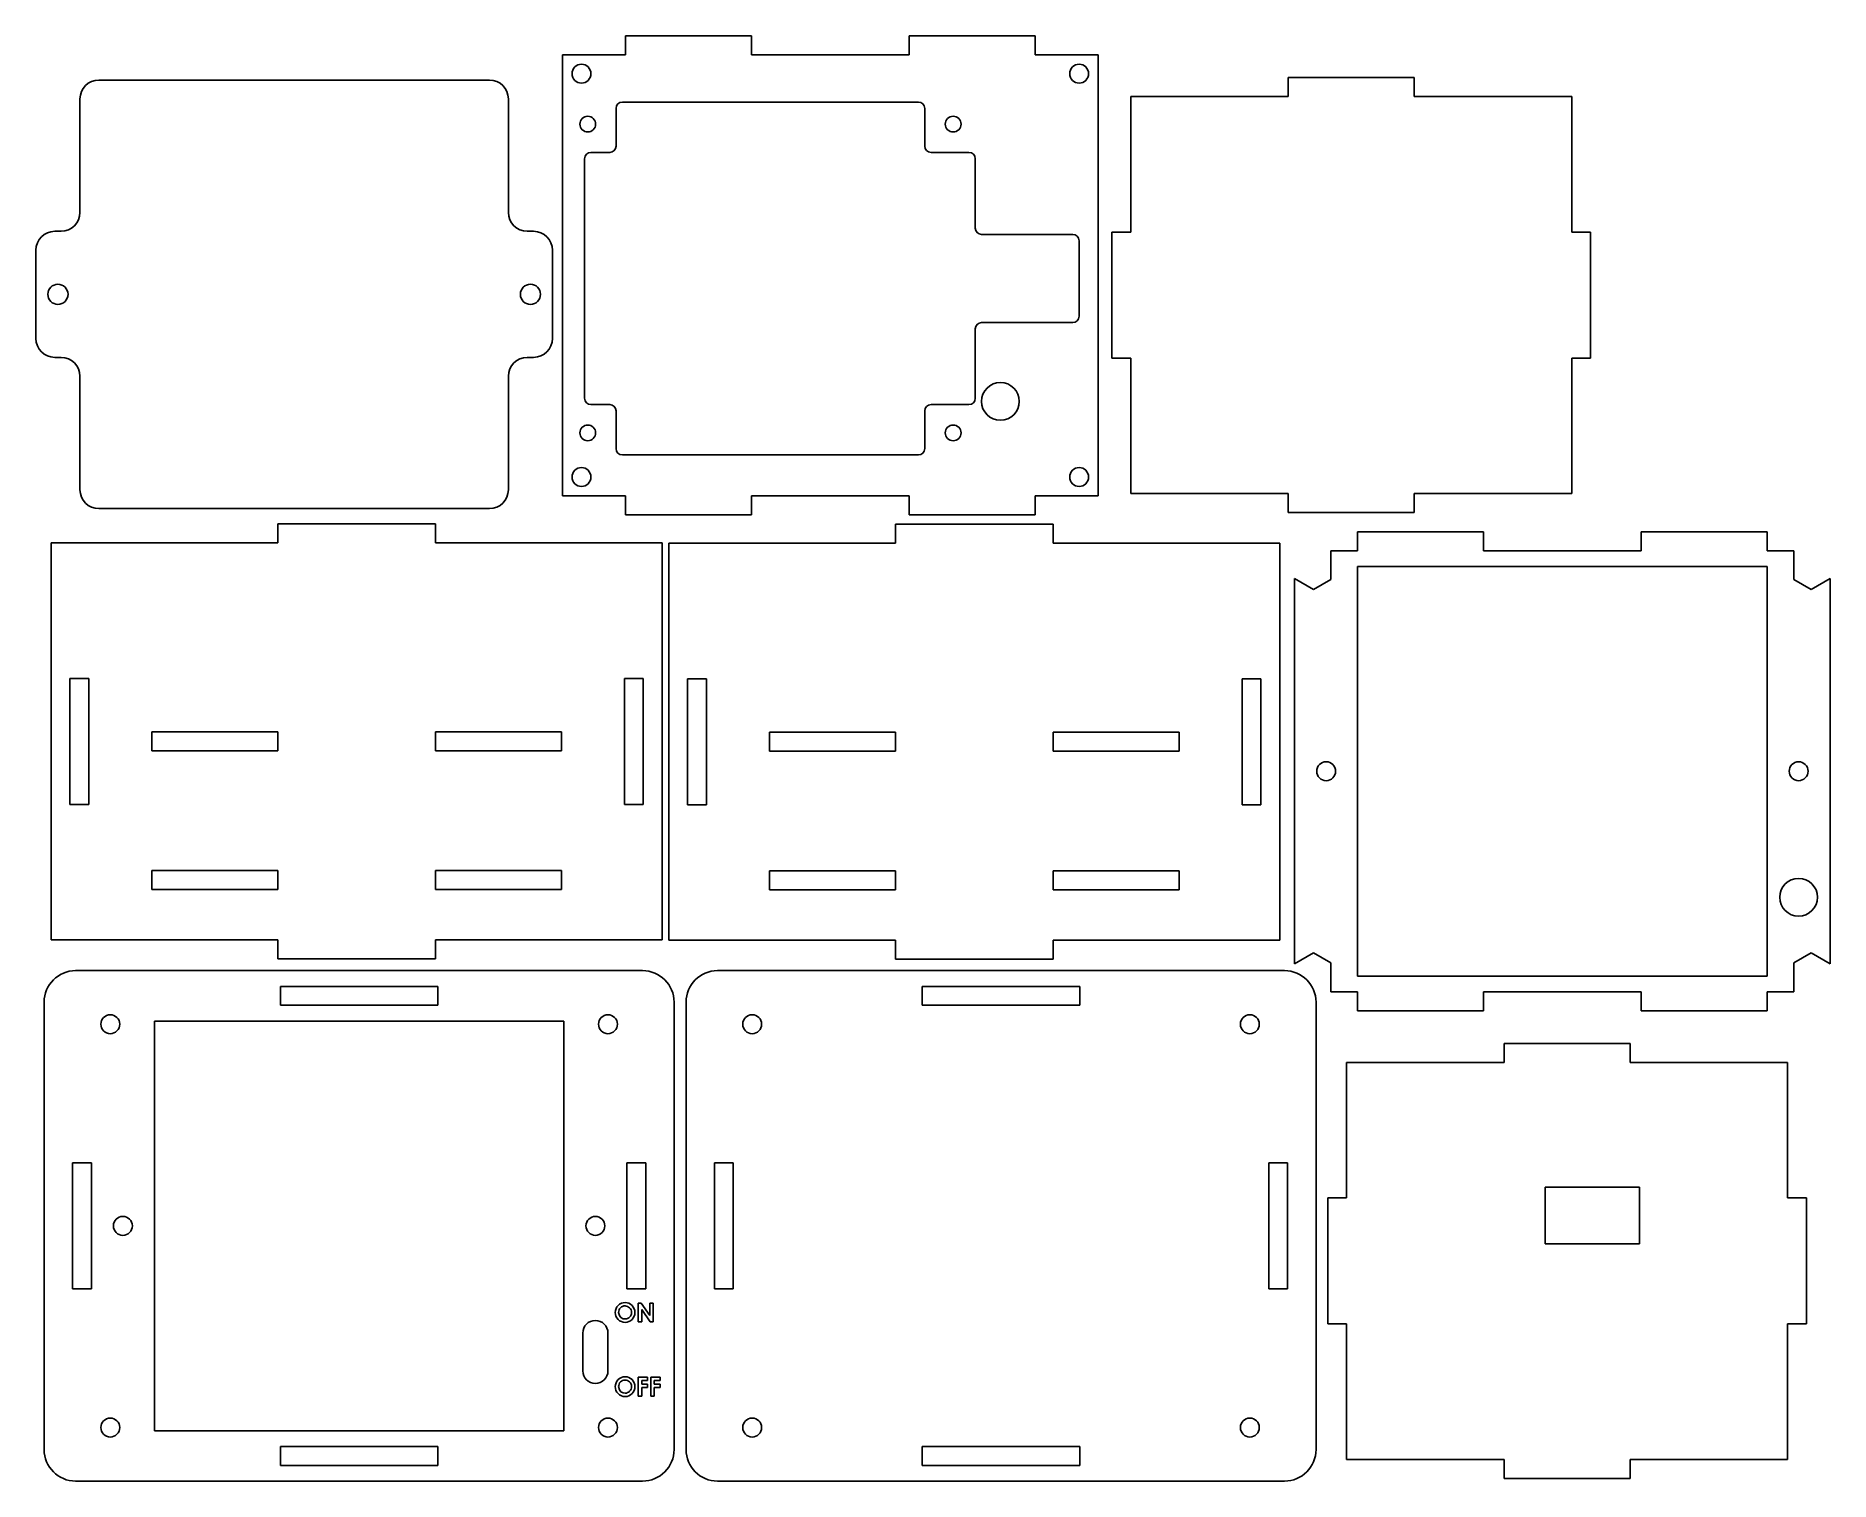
# Model space of a CAD drawing. Extents: x 24 to 308, y 17 to 246.
import ezdxf

# ---------------------------------------------------------------- set-up
doc = ezdxf.new("R2010")
doc.units = 0
doc.layers.get('0').update_dxf_attribs({"linetype": 'CONTINUOUS'})

msp = doc.modelspace()

# ---------------------------------------------------------------- linework, layer by layer
at = {"color": 7, "linetype": 'CONTINUOUS'}
for p, q in [((137.14, 246.49), (117.14, 246.49)), ((117.14, 246.49), (117.14, 243.49)), ((137.14, 243.49), (137.14, 246.49)), ((162.14, 246.49), (162.14, 243.49)), ((182.14, 246.49), (162.14, 246.49)), ((182.14, 243.49), (182.14, 246.49)), ((107.14, 243.49), (107.14, 173.49)), ((117.14, 243.49), (107.14, 243.49)), ((162.14, 243.49), (137.14, 243.49)), ((192.14, 243.49), (182.14, 243.49)), ((192.14, 173.49), (192.14, 243.49)), ((95.54, 239.48), (33.54, 239.48)), ((222.33, 239.86), (222.33, 236.86)), ((242.33, 239.86), (222.33, 239.86)), ((242.33, 236.86), (242.33, 239.86)), ((30.54, 236.48), (30.54, 218.48)), ((98.54, 218.48), (98.54, 236.48)), ((197.33, 236.86), (197.33, 215.36)), ((222.33, 236.86), (197.33, 236.86)), ((267.33, 236.86), (242.33, 236.86)), ((267.33, 215.36), (267.33, 236.86)), ((115.64, 234.99), (115.64, 228.99)), ((163.64, 235.99), (116.64, 235.99)), ((164.64, 228.99), (164.64, 234.99)), ((114.64, 227.99), (111.64, 227.99)), ((171.64, 227.99), (165.64, 227.99)), ((110.64, 226.99), (110.64, 188.99)), ((172.64, 215.99), (172.64, 226.99)), ((27.54, 215.48), (26.54, 215.48)), ((102.54, 215.48), (101.54, 215.48)), ((188.14, 214.99), (173.64, 214.99)), ((189.14, 201.99), (189.14, 213.99)), ((194.33, 215.36), (194.33, 195.36)), ((197.33, 215.36), (194.33, 215.36)), ((270.33, 215.36), (267.33, 215.36)), ((270.33, 195.36), (270.33, 215.36)), ((23.54, 212.48), (23.54, 198.48)), ((105.54, 198.48), (105.54, 212.48)), ((172.64, 188.99), (172.64, 199.99)), ((173.64, 200.99), (188.14, 200.99)), ((26.54, 195.48), (27.54, 195.48)), ((101.54, 195.48), (102.54, 195.48)), ((194.33, 195.36), (197.33, 195.36)), ((197.33, 195.36), (197.33, 173.86)), ((267.33, 195.36), (270.33, 195.36)), ((267.33, 173.86), (267.33, 195.36)), ((30.54, 192.48), (30.54, 174.48)), ((98.54, 174.48), (98.54, 192.48)), ((111.64, 187.99), (114.64, 187.99)), ((165.64, 187.99), (171.64, 187.99)), ((115.64, 186.99), (115.64, 180.99)), ((164.64, 180.99), (164.64, 186.99)), ((116.64, 179.99), (163.64, 179.99)), ((197.33, 173.86), (222.33, 173.86)), ((222.33, 173.86), (222.33, 170.86)), ((242.33, 170.86), (242.33, 173.86)), ((242.33, 173.86), (267.33, 173.86)), ((33.54, 171.48), (95.54, 171.48)), ((107.14, 173.49), (117.14, 173.49)), ((117.14, 173.49), (117.14, 170.49)), ((137.14, 170.49), (137.14, 173.49)), ((137.14, 173.49), (162.14, 173.49)), ((162.14, 173.49), (162.14, 170.49)), ((182.14, 170.49), (182.14, 173.49)), ((182.14, 173.49), (192.14, 173.49)), ((61.95, 169.04), (61.95, 166.04)), ((86.95, 169.04), (61.95, 169.04)), ((86.95, 166.04), (86.95, 169.04)), ((117.14, 170.49), (137.14, 170.49)), ((160, 168.99), (160, 165.99)), ((185, 168.99), (160, 168.99)), ((162.14, 170.49), (182.14, 170.49)), ((185, 165.99), (185, 168.99)), ((222.33, 170.86), (242.33, 170.86)), ((25.95, 166.04), (25.95, 103.04)), ((61.95, 166.04), (25.95, 166.04)), ((122.95, 166.04), (86.95, 166.04)), ((122.95, 103.04), (122.95, 166.04)), ((124, 165.99), (124, 102.99)), ((160, 165.99), (124, 165.99)), ((221, 165.99), (185, 165.99)), ((221, 102.99), (221, 165.99)), ((253.35, 167.8), (233.35, 167.8)), ((233.35, 167.8), (233.35, 164.8)), ((253.35, 164.8), (253.35, 167.8)), ((278.35, 167.8), (278.35, 164.8)), ((298.35, 167.8), (278.35, 167.8)), ((298.35, 164.8), (298.35, 167.8)), ((229.1, 160.21), (229.1, 164.8)), ((233.35, 164.8), (229.1, 164.8)), ((278.35, 164.8), (253.35, 164.8)), ((302.6, 164.8), (298.35, 164.8)), ((302.6, 164.8), (302.6, 160.21)), ((223.35, 160.36), (223.35, 99.24)), ((223.35, 160.36), (226.35, 158.62)), ((226.35, 158.62), (229.1, 160.21)), ((298.35, 162.3), (233.35, 162.3)), ((233.35, 162.3), (233.35, 97.3)), ((298.35, 97.3), (298.35, 162.3)), ((302.6, 160.21), (305.35, 158.62)), ((305.35, 158.62), (308.35, 160.36)), ((308.35, 99.24), (308.35, 160.36)), ((28.95, 124.54), (28.95, 144.54)), ((28.95, 144.54), (31.95, 144.54)), ((31.95, 144.54), (31.95, 124.54)), ((116.95, 144.54), (119.95, 144.54)), ((116.95, 124.54), (116.95, 144.54)), ((119.95, 144.54), (119.95, 124.54)), ((127, 124.49), (127, 144.49)), ((127, 144.49), (130, 144.49)), ((130, 144.49), (130, 124.49)), ((215, 144.49), (218, 144.49)), ((215, 124.49), (215, 144.49)), ((218, 144.49), (218, 124.49)), ((61.95, 136.04), (41.95, 136.04)), ((41.95, 136.04), (41.95, 133.04)), ((61.95, 133.04), (61.95, 136.04)), ((106.95, 136.04), (86.95, 136.04)), ((86.95, 136.04), (86.95, 133.04)), ((106.95, 133.04), (106.95, 136.04)), ((160, 135.99), (140, 135.99)), ((140, 135.99), (140, 132.99)), ((160, 132.99), (160, 135.99)), ((205, 135.99), (185, 135.99)), ((185, 135.99), (185, 132.99)), ((205, 132.99), (205, 135.99)), ((41.95, 133.04), (61.95, 133.04)), ((86.95, 133.04), (106.95, 133.04)), ((140, 132.99), (160, 132.99)), ((185, 132.99), (205, 132.99)), ((31.95, 124.54), (28.95, 124.54)), ((119.95, 124.54), (116.95, 124.54)), ((130, 124.49), (127, 124.49)), ((218, 124.49), (215, 124.49)), ((61.95, 114.04), (41.95, 114.04)), ((41.95, 114.04), (41.95, 111.04)), ((61.95, 111.04), (61.95, 114.04)), ((106.95, 114.04), (86.95, 114.04)), ((86.95, 114.04), (86.95, 111.04)), ((106.95, 111.04), (106.95, 114.04)), ((160, 113.99), (140, 113.99)), ((140, 113.99), (140, 110.99)), ((160, 110.99), (160, 113.99)), ((205, 113.99), (185, 113.99)), ((185, 113.99), (185, 110.99)), ((205, 110.99), (205, 113.99)), ((41.95, 111.04), (61.95, 111.04)), ((86.95, 111.04), (106.95, 111.04)), ((140, 110.99), (160, 110.99)), ((185, 110.99), (205, 110.99)), ((25.95, 103.04), (61.95, 103.04)), ((61.95, 103.04), (61.95, 100.04)), ((86.95, 100.04), (86.95, 103.04)), ((86.95, 103.04), (122.95, 103.04)), ((124, 102.99), (160, 102.99)), ((160, 102.99), (160, 99.99)), ((185, 99.99), (185, 102.99)), ((185, 102.99), (221, 102.99)), ((61.95, 100.04), (86.95, 100.04)), ((160, 99.99), (185, 99.99)), ((226.35, 100.97), (223.35, 99.24)), ((229.1, 99.39), (226.35, 100.97)), ((305.35, 100.97), (302.6, 99.39)), ((308.35, 99.24), (305.35, 100.97)), ((119.85, 98.16), (29.85, 98.16)), ((221.74, 98.16), (131.74, 98.16)), ((229.1, 94.8), (229.1, 99.39)), ((233.35, 97.3), (298.35, 97.3)), ((302.6, 99.39), (302.6, 94.8)), ((62.35, 95.66), (62.35, 92.66)), ((87.35, 95.66), (62.35, 95.66)), ((87.35, 92.66), (87.35, 95.66)), ((189.24, 95.66), (164.24, 95.66)), ((164.24, 95.66), (164.24, 92.66)), ((189.24, 92.66), (189.24, 95.66)), ((229.1, 94.8), (233.35, 94.8)), ((233.35, 94.8), (233.35, 91.8)), ((253.35, 91.8), (253.35, 94.8)), ((253.35, 94.8), (278.35, 94.8)), ((278.35, 94.8), (278.35, 91.8)), ((298.35, 91.8), (298.35, 94.8)), ((298.35, 94.8), (302.6, 94.8)), ((24.85, 93.16), (24.85, 22.16)), ((62.35, 92.66), (87.35, 92.66)), ((124.85, 22.16), (124.85, 93.16)), ((126.74, 93.16), (126.74, 22.16)), ((164.24, 92.66), (189.24, 92.66)), ((226.74, 22.16), (226.74, 93.16)), ((233.35, 91.8), (253.35, 91.8)), ((278.35, 91.8), (298.35, 91.8)), ((42.35, 90.16), (42.35, 25.16)), ((107.35, 90.16), (42.35, 90.16)), ((107.35, 25.16), (107.35, 90.16)), ((256.6, 86.6), (256.6, 83.6)), ((276.6, 86.6), (256.6, 86.6)), ((276.6, 83.6), (276.6, 86.6)), ((231.6, 83.6), (231.6, 62.1)), ((256.6, 83.6), (231.6, 83.6)), ((301.6, 83.6), (276.6, 83.6)), ((301.6, 62.1), (301.6, 83.6)), ((32.35, 67.66), (29.35, 67.66)), ((29.35, 67.66), (29.35, 47.66)), ((32.35, 47.66), (32.35, 67.66)), ((120.35, 67.66), (117.35, 67.66)), ((117.35, 67.66), (117.35, 47.66)), ((120.35, 47.66), (120.35, 67.66)), ((134.24, 67.66), (131.24, 67.66)), ((131.24, 67.66), (131.24, 47.66)), ((134.24, 47.66), (134.24, 67.66)), ((222.24, 67.66), (219.24, 67.66)), ((219.24, 67.66), (219.24, 47.66)), ((222.24, 47.66), (222.24, 67.66)), ((278.1, 63.8), (263.1, 63.8)), ((263.1, 63.8), (263.1, 54.8)), ((278.1, 54.8), (278.1, 63.8)), ((228.6, 62.1), (228.6, 42.1)), ((231.6, 62.1), (228.6, 62.1)), ((304.6, 62.1), (301.6, 62.1)), ((304.6, 42.1), (304.6, 62.1)), ((263.1, 54.8), (278.1, 54.8)), ((29.35, 47.66), (32.35, 47.66)), ((117.35, 47.66), (120.35, 47.66)), ((131.24, 47.66), (134.24, 47.66)), ((219.24, 47.66), (222.24, 47.66)), ((119.16, 42.42), (119.16, 45.42)), ((119.16, 45.42), (119.64, 45.42)), ((119.64, 45.42), (121.01, 43.45)), ((119.7, 44.39), (119.7, 42.42)), ((121.05, 42.42), (119.7, 44.39)), ((121.01, 45.42), (121.54, 45.42)), ((121.01, 43.45), (121.01, 45.42)), ((121.54, 45.42), (121.54, 42.42)), ((110.35, 40.66), (110.35, 34.66)), ((114.35, 34.66), (114.35, 40.66)), ((119.7, 42.42), (119.16, 42.42)), ((121.54, 42.42), (121.05, 42.42)), ((228.6, 42.1), (231.6, 42.1)), ((231.6, 42.1), (231.6, 20.6)), ((301.6, 42.1), (304.6, 42.1)), ((301.6, 20.6), (301.6, 42.1)), ((119.16, 33.65), (120.62, 33.65)), ((119.16, 30.65), (119.16, 33.65)), ((119.7, 33.12), (119.7, 32.54)), ((120.62, 33.12), (119.7, 33.12)), ((119.7, 32.54), (120.62, 32.54)), ((119.7, 32), (119.7, 30.65)), ((120.62, 32), (119.7, 32)), ((120.62, 33.65), (120.62, 33.12)), ((120.62, 32.54), (120.62, 32)), ((121.16, 33.65), (122.62, 33.65)), ((121.16, 30.65), (121.16, 33.65)), ((121.7, 33.12), (121.7, 32.54)), ((122.62, 33.12), (121.7, 33.12)), ((121.7, 32.54), (122.62, 32.54)), ((121.7, 32), (121.7, 30.65)), ((122.62, 32), (121.7, 32)), ((122.62, 33.65), (122.62, 33.12)), ((122.62, 32.54), (122.62, 32)), ((119.7, 30.65), (119.16, 30.65)), ((121.7, 30.65), (121.16, 30.65)), ((42.35, 25.16), (107.35, 25.16)), ((87.35, 22.66), (62.35, 22.66)), ((62.35, 22.66), (62.35, 19.66)), ((87.35, 19.66), (87.35, 22.66)), ((189.24, 22.66), (164.24, 22.66)), ((164.24, 22.66), (164.24, 19.66)), ((189.24, 19.66), (189.24, 22.66)), ((231.6, 20.6), (256.6, 20.6)), ((256.6, 20.6), (256.6, 17.6)), ((276.6, 17.6), (276.6, 20.6)), ((276.6, 20.6), (301.6, 20.6)), ((29.85, 17.16), (119.85, 17.16)), ((62.35, 19.66), (87.35, 19.66)), ((131.74, 17.16), (221.74, 17.16)), ((164.24, 19.66), (189.24, 19.66)), ((256.6, 17.6), (276.6, 17.6))]:
    msp.add_line(p, q, dxfattribs=at)
at = {"color": 7, "linetype": 'CONTINUOUS', "flags": 128}
for points in [[(116.04, 43.92), (116.16, 43.42), (116.41, 43.12)], [(116.41, 43.12), (116.76, 42.93), (117.07, 42.89)], [(116.04, 32.15), (116.16, 31.65), (116.41, 31.35)], [(116.41, 31.35), (116.76, 31.16), (117.07, 31.12)]]:
    msp.add_lwpolyline(points, dxfattribs=at)
at = {"color": 7, "linetype": 'CONTINUOUS'}
for centre, radius in [((110.14, 240.49), 1.5), ((189.14, 240.49), 1.5), ((111.14, 232.49), 1.25), ((169.14, 232.49), 1.25), ((27.04, 205.48), 1.6), ((102.04, 205.48), 1.6), ((176.64, 188.49), 3), ((111.14, 183.49), 1.25), ((169.14, 183.49), 1.25), ((110.14, 176.49), 1.5), ((189.14, 176.49), 1.5), ((228.35, 129.8), 1.5), ((303.35, 129.8), 1.5), ((303.35, 109.8), 3), ((35.35, 89.66), 1.5), ((114.35, 89.66), 1.5), ((137.24, 89.66), 1.5), ((216.24, 89.66), 1.5), ((37.35, 57.66), 1.5), ((112.35, 57.66), 1.5), ((35.35, 25.66), 1.5), ((114.35, 25.66), 1.5), ((137.24, 25.66), 1.5), ((216.24, 25.66), 1.5)]:
    msp.add_circle(centre, radius, dxfattribs=at)
for centre, radius, start, end in [((33.54, 236.48), 3, 90, 180), ((95.54, 236.48), 3, 0, 90), ((116.64, 234.99), 1, 90, 180), ((163.64, 234.99), 1, 0, 90), ((111.64, 226.99), 1, 90, 180), ((114.64, 228.99), 1, 270, 0), ((165.64, 228.99), 1, 180, 270), ((171.64, 226.99), 1, 0, 90), ((27.54, 218.48), 3, 270, 0), ((101.54, 218.48), 3, 180, 270), ((26.54, 212.48), 3, 90, 180), ((102.54, 212.48), 3, 0, 90), ((173.64, 215.99), 1, 180, 270), ((188.14, 213.99), 1, 0, 90), ((173.64, 199.99), 1, 90, 180), ((188.14, 201.99), 1, 270, 0), ((26.54, 198.48), 3, 180, 270), ((102.54, 198.48), 3, 270, 0), ((27.54, 192.48), 3, 0, 90), ((101.54, 192.48), 3, 90, 180), ((111.64, 188.99), 1, 180, 270), ((114.64, 186.99), 1, 0, 90), ((165.64, 186.99), 1, 90, 180), ((171.64, 188.99), 1, 270, 0), ((116.64, 180.99), 1, 180, 270), ((163.64, 180.99), 1, 270, 0), ((33.54, 174.48), 3, 180, 270), ((95.54, 174.48), 3, 270, 0), ((29.85, 93.16), 5, 90, 180), ((119.85, 93.16), 5, 0, 90), ((131.74, 93.16), 5, 90, 180), ((221.74, 93.16), 5, 0, 90), ((117.06, 43.9), 1.55, 179.0954, 270.5325), ((117.07, 43.94), 1.56, 89.9658, 180.4729), ((117.05, 43.96), 1.01, 89.3415, 182.1952), ((117.06, 43.94), 1.02, 358.7455, 90.2192), ((117.06, 43.94), 1.56, 358.9292, 89.8198), ((117.07, 43.9), 1.01, 269.9778, 1.4683), ((117.08, 43.89), 1.54, 269.6973, 1.0543), ((112.35, 40.66), 2, 0, 180), ((112.35, 34.66), 2, 180, 0), ((117.06, 32.13), 1.55, 179.0954, 270.5325), ((117.07, 32.17), 1.56, 89.9658, 180.4729), ((117.05, 32.19), 1.01, 89.3415, 182.1952), ((117.06, 32.18), 1.02, 358.7455, 90.2192), ((117.06, 32.17), 1.56, 358.9292, 89.8198), ((117.08, 32.12), 1.54, 269.6973, 1.0543), ((117.07, 32.13), 1.01, 269.9778, 1.4683), ((29.85, 22.16), 5, 180, 270), ((119.85, 22.16), 5, 270, 0), ((131.74, 22.16), 5, 180, 270), ((221.74, 22.16), 5, 270, 0)]:
    msp.add_arc(centre, radius, start, end, dxfattribs=at)

doc.saveas('drawing.dxf')
